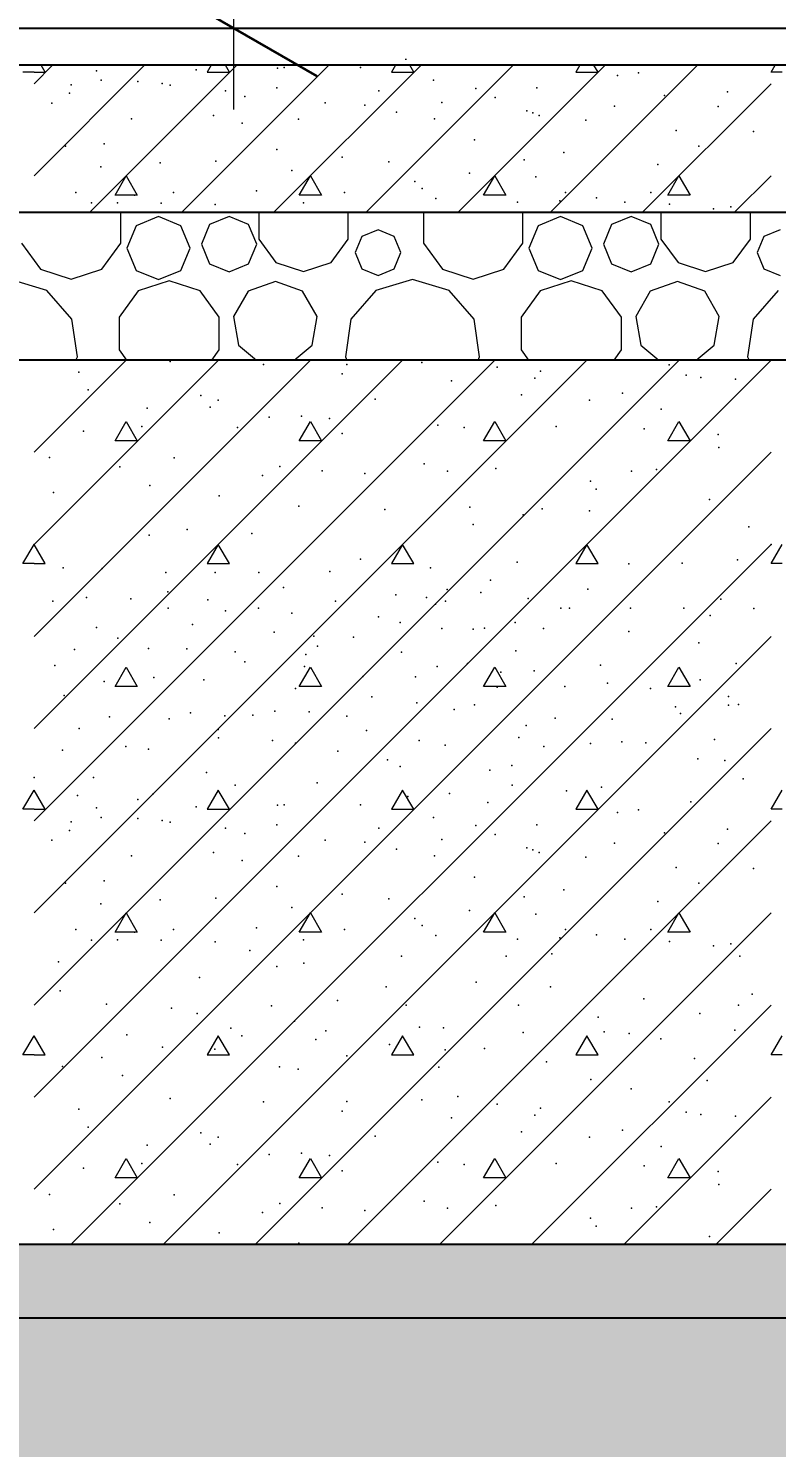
# Model space of a CAD drawing. Header units: millimetres. Extents: x 18162 to 7085488, y 72188 to 247925.
# Drawn here: x 4261495 to 4262510, y 98527 to 100453 of the extents above; entities that cross this region are included whole.
import ezdxf

# ---------------------------------------------------------------- set-up
doc = ezdxf.new("R2010")
doc.units = ezdxf.units.MM
doc.header["$MEASUREMENT"] = 0
doc.layers.add('Drawing & Figure', color=7, linetype='Continuous')
doc.layers.add('Structural - Bearing', color=7, linetype='Continuous')
doc.styles.add('GENERATED_STYLE_3', font='', dxfattribs={"width": 0.8})
doc.styles.get('GENERATED_STYLE_3').set_extended_font_data('ISOCPEUR MON')
doc.dimstyles.new('GENERATED_STYLE__12', dxfattribs={"dimtxt": 330.000007, "dimasz": 171, "dimexe": 0.18, "dimexo": 150, "dimgap": 0, "dimtad": 1, "dimdec": 0, "dimzin": 0, "dimdsep": 46, "dimtxsty": 'GENERATED_STYLE_3', "dimblk": 'ARROWHEAD_2', "dimblk1": 'ARROWHEAD_2', "dimblk2": 'ARROWHEAD_2', "dimcen": 0.09, "dimclrd": 13, "dimclre": 13, "dimclrt": 13, "dimadec": 0, "dimazin": 0, "dimtfac": 1, "dimtdec": 4, "dimtmove": 0, "dimatfit": 3, "dimfxl": 1, "dimtolj": 1, "dimtzin": 0, "dimarcsym": 0})
doc.dimstyles.new('GENERATED_STYLE__13', dxfattribs={"dimtxt": 330.000007, "dimasz": 171, "dimexe": 0.18, "dimexo": 0.0625, "dimgap": 0, "dimtad": 1, "dimdec": 0, "dimzin": 0, "dimdsep": 46, "dimtxsty": 'GENERATED_STYLE_3', "dimblk": 'ARROWHEAD_2', "dimblk1": 'ARROWHEAD_2', "dimblk2": 'ARROWHEAD_2', "dimcen": 0.09, "dimse1": 1, "dimse2": 1, "dimclrd": 13, "dimclre": 13, "dimclrt": 13, "dimadec": 0, "dimazin": 0, "dimtfac": 1, "dimtdec": 4, "dimtmove": 0, "dimatfit": 3, "dimfxl": 1, "dimtolj": 1, "dimtzin": 0, "dimarcsym": 0})

# ---------------------------------------------------------------- blocks, each defined once
blk = doc.blocks.new('*X1456', base_point=(4294986.6, 104752.7))
at = {"layer": 'Structural - Bearing', "color": 7, "linetype": 'Continuous', "lineweight": 9}
for p, q in [((4261502.5, 99877.6), (4261627.6, 100002.7)), ((4261502.5, 100002.6), (4261502.6, 100002.7)), ((4261502.5, 99752.6), (4261752.6, 100002.7)), ((4261627.5, 99752.6), (4261877.6, 100002.7)), ((4261752.5, 99752.6), (4262002.6, 100002.7)), ((4261877.5, 99752.6), (4262127.6, 100002.7)), ((4262002.5, 99752.6), (4262252.6, 100002.7)), ((4262127.5, 99752.6), (4262377.6, 100002.7)), ((4262252.5, 99752.6), (4262502.5, 100002.6)), ((4261612.4, 99893.3), (4261627.5, 99919.3)), ((4261627.5, 99919.3), (4261642.5, 99893.3)), ((4261862.4, 99893.3), (4261877.5, 99919.3)), ((4261877.5, 99919.3), (4261892.5, 99893.3)), ((4262112.4, 99893.3), (4262127.5, 99919.3)), ((4262127.5, 99919.3), (4262142.5, 99893.3)), ((4262362.4, 99893.3), (4262377.5, 99919.3)), ((4262377.5, 99919.3), (4262392.5, 99893.3)), ((4261642.5, 99893.3), (4261612.4, 99893.3)), ((4261892.5, 99893.3), (4261862.4, 99893.3)), ((4262142.5, 99893.3), (4262112.4, 99893.3)), ((4262392.5, 99893.3), (4262362.4, 99893.3)), ((4262377.5, 99752.6), (4262502.5, 99877.6)), ((4261487.4, 99726.6), (4261502.5, 99752.6)), ((4261502.5, 98877.6), (4262377.5, 99752.6)), ((4261502.5, 99002.6), (4262252.5, 99752.6)), ((4261502.5, 99627.6), (4261627.5, 99752.6)), ((4261502.5, 99127.6), (4262127.5, 99752.6)), ((4261502.5, 99252.6), (4262002.5, 99752.6)), ((4261502.5, 99377.6), (4261877.5, 99752.6)), ((4261502.5, 99502.6), (4261752.5, 99752.6)), ((4261517.7, 99726.6), (4261502.5, 99752.6)), ((4261552.6, 98802.7), (4262502.5, 99752.6)), ((4261752.5, 99752.6), (4261737.6, 99726.6)), ((4261767.7, 99726.6), (4261752.5, 99752.6)), ((4262002.5, 99752.6), (4261987.6, 99726.6)), ((4262017.7, 99726.6), (4262002.5, 99752.6)), ((4262252.5, 99752.6), (4262237.6, 99726.6)), ((4262267.7, 99726.6), (4262252.5, 99752.6)), ((4262502.5, 99726.6), (4262517.7, 99752.6)), ((4261502.5, 99726.6), (4261487.4, 99726.6)), ((4261502.5, 99726.6), (4261517.7, 99726.6)), ((4261737.6, 99726.6), (4261767.7, 99726.6)), ((4261987.6, 99726.6), (4262017.7, 99726.6)), ((4262237.6, 99726.6), (4262267.7, 99726.6)), ((4262517.7, 99726.6), (4262502.5, 99726.6)), ((4261677.6, 98802.7), (4262502.5, 99627.6)), ((4261612.4, 99560), (4261627.5, 99586)), ((4261627.5, 99586), (4261642.5, 99559.9)), ((4261862.4, 99560), (4261877.5, 99586)), ((4261877.5, 99586), (4261892.5, 99559.9)), ((4262112.4, 99560), (4262127.5, 99586)), ((4262127.5, 99586), (4262142.5, 99559.9)), ((4262362.4, 99560), (4262377.5, 99586)), ((4262377.5, 99586), (4262392.5, 99559.9)), ((4261642.5, 99559.9), (4261612.4, 99560)), ((4261892.5, 99559.9), (4261862.4, 99560)), ((4262142.5, 99559.9), (4262112.4, 99560)), ((4262392.5, 99559.9), (4262362.4, 99560)), ((4261802.6, 98802.7), (4262502.5, 99502.6)), ((4261487.4, 99393.3), (4261502.5, 99419.3)), ((4261517.7, 99393.3), (4261502.5, 99419.3)), ((4261752.5, 99419.3), (4261737.6, 99393.3)), ((4261767.7, 99393.3), (4261752.5, 99419.3)), ((4262002.5, 99419.3), (4261987.6, 99393.3)), ((4262017.7, 99393.3), (4262002.5, 99419.3)), ((4262252.5, 99419.3), (4262237.6, 99393.3)), ((4262267.7, 99393.3), (4262252.5, 99419.3)), ((4262502.5, 99393.3), (4262517.7, 99419.3)), ((4261502.5, 99393.3), (4261487.4, 99393.3)), ((4261502.5, 99393.3), (4261517.7, 99393.3)), ((4261737.6, 99393.3), (4261767.7, 99393.3)), ((4261987.6, 99393.3), (4262017.7, 99393.3)), ((4262237.6, 99393.3), (4262267.7, 99393.3)), ((4262517.7, 99393.3), (4262502.5, 99393.3)), ((4261927.6, 98802.7), (4262502.5, 99377.6)), ((4261612.4, 99226.6), (4261627.5, 99252.6)), ((4261627.5, 99252.6), (4261642.5, 99226.6)), ((4261862.4, 99226.6), (4261877.5, 99252.6)), ((4261877.5, 99252.6), (4261892.5, 99226.6)), ((4262052.6, 98802.7), (4262502.5, 99252.6)), ((4262112.4, 99226.6), (4262127.5, 99252.6)), ((4262127.5, 99252.6), (4262142.5, 99226.6)), ((4262362.4, 99226.6), (4262377.5, 99252.6)), ((4262377.5, 99252.6), (4262392.5, 99226.6)), ((4261642.5, 99226.6), (4261612.4, 99226.6)), ((4261892.5, 99226.6), (4261862.4, 99226.6)), ((4262142.5, 99226.6), (4262112.4, 99226.6)), ((4262392.5, 99226.6), (4262362.4, 99226.6)), ((4262177.6, 98802.7), (4262502.5, 99127.6)), ((4261487.4, 99060), (4261502.5, 99086)), ((4261517.7, 99060), (4261502.5, 99086)), ((4261752.5, 99086), (4261737.6, 99059.9)), ((4261767.7, 99060), (4261752.5, 99086)), ((4262002.5, 99086), (4261987.6, 99059.9)), ((4262017.7, 99060), (4262002.5, 99086)), ((4262252.5, 99086), (4262237.6, 99059.9)), ((4262267.7, 99060), (4262252.5, 99086)), ((4262502.5, 99060), (4262517.7, 99086)), ((4261502.5, 99059.9), (4261487.4, 99060)), ((4261502.5, 99059.9), (4261517.7, 99060)), ((4261737.6, 99059.9), (4261767.7, 99060)), ((4261987.6, 99059.9), (4262017.7, 99060)), ((4262237.6, 99059.9), (4262267.7, 99060)), ((4262517.7, 99059.9), (4262502.5, 99060)), ((4262302.6, 98802.7), (4262502.5, 99002.6)), ((4261612.4, 98893.3), (4261627.5, 98919.3)), ((4261627.5, 98919.3), (4261642.5, 98893.3)), ((4261862.4, 98893.3), (4261877.5, 98919.3)), ((4261877.5, 98919.3), (4261892.5, 98893.3)), ((4262112.4, 98893.3), (4262127.5, 98919.3)), ((4262127.5, 98919.3), (4262142.5, 98893.3)), ((4262362.4, 98893.3), (4262377.5, 98919.3)), ((4262377.5, 98919.3), (4262392.5, 98893.3)), ((4261642.5, 98893.3), (4261612.4, 98893.3)), ((4261892.5, 98893.3), (4261862.4, 98893.3)), ((4262142.5, 98893.3), (4262112.4, 98893.3)), ((4262392.5, 98893.3), (4262362.4, 98893.3)), ((4262427.6, 98802.7), (4262502.5, 98877.6))]:
    blk.add_line(p, q, dxfattribs=at)
for p in [(4261687.1, 100000.9), (4261813.7, 99996.6), (4261926.8, 99996.9), (4262028.8, 99999.2), (4262364.1, 99996.1), (4261563.4, 99986.2), (4261920.6, 99983.8), (4262130.8, 99993), (4262181.9, 99978.1), (4262189.6, 99987.8), (4262387.3, 99982.2), (4262407.4, 99979.1), (4262454.2, 99976.9), (4261576, 99962.1), (4262069, 99974.5), (4262300.9, 99957.9), (4261656, 99937.5), (4261729, 99954.4), (4261741.4, 99939), (4261752.2, 99948.2), (4261965.4, 99949.8), (4262163.9, 99955.4), (4262256.2, 99948.3), (4261821.7, 99925), (4261865.3, 99926.8), (4261903.6, 99923.5), (4262353.3, 99935.9), (4261569.8, 99906.4), (4261648.7, 99912.7), (4261778.5, 99911.1), (4261920.4, 99902.9), (4262050.4, 99914.2), (4262086, 99911.1), (4262211.1, 99912.7), (4262330.1, 99909.6), (4262430.6, 99901.9), (4262431.8, 99884), (4261523.7, 99870.7), (4261692.5, 99869.9), (4262031.9, 99861.7), (4261619, 99857.8), (4261812.5, 99846.2), (4261835.8, 99858.4), (4261893.3, 99852.6), (4261951.2, 99848.8), (4262063.3, 99852), (4262063.3, 99852), (4262129.2, 99855.5), (4262313.3, 99852), (4262347.1, 99854), (4261528.9, 99823), (4261659.6, 99832.7), (4262257.5, 99838.5), (4262265.2, 99827.7), (4261753.6, 99818.4), (4261861.9, 99804.5), (4262093.7, 99803), (4262419, 99813.5), (4261978.5, 99799.9), (4262166.2, 99792.7), (4262191.7, 99800.7), (4262256, 99798.3), (4261658.9, 99765.1), (4261710.4, 99772.8), (4261798, 99767.6), (4262098.3, 99779.8), (4262472.4, 99776.2), (4261502.5, 99752.6), (4261502.5, 99752.6), (4261502.5, 99752.6), (4262502.5, 99752.6), (4262502.5, 99752.6), (4262502.5, 99752.6), (4261945.3, 99732.5), (4262157.8, 99728.6), (4262309.7, 99726), (4262381.9, 99727.2), (4262456.9, 99731.7), (4261542.2, 99720.9), (4261594.8, 99719.8), (4261681.3, 99714.5), (4261748.2, 99714.5), (4261807.5, 99714.5), (4261904, 99715.8), (4262040.6, 99720.9), (4261684.2, 99688.4), (4261840.9, 99693.9), (4262062.8, 99691.5), (4262108.8, 99687.4), (4262121.7, 99704.2), (4262253.8, 99692), (4261528.2, 99675.5), (4261573.9, 99680.7), (4261633.9, 99678.7), (4261738.3, 99677.6), (4261911.3, 99675.5), (4261993.6, 99684.1), (4262035, 99680.7), (4262047.3, 99671.4), (4262060.7, 99675.5), (4262172.8, 99679.4), (4262434.2, 99678.1), (4261684.7, 99665.9), (4261762.1, 99662.6), (4261807, 99665.9), (4261852.5, 99659.1), (4261969.9, 99654.3), (4262217.1, 99665.9), (4262229.1, 99666), (4262311.8, 99665.9), (4262383.9, 99665.9), (4262419.8, 99656), (4262479, 99665.8), (4261587.3, 99639.8), (4261717.3, 99643.7), (4261828.1, 99633.4), (4261999.2, 99646.6), (4262056, 99638.5), (4262098.3, 99637.4), (4262113.8, 99639), (4262155.5, 99646.7), (4262193.8, 99638.5), (4262309.3, 99634.3), (4261616.4, 99625.3), (4261657.9, 99611.2), (4261709.7, 99610.8), (4261882, 99628.2), (4261887.1, 99614.6), (4261936.1, 99626.6), (4262404.3, 99618.9), (4261557.6, 99609.8), (4261775.3, 99606.9), (4261788.3, 99593.4), (4261871.2, 99603.4), (4262001, 99606.5), (4262090.8, 99590.8), (4262156.2, 99608.2), (4262455.2, 99590.9), (4261530.6, 99588.3), (4261665.2, 99572.2), (4261869.3, 99587), (4261948.4, 99573.5), (4262019.9, 99572.8), (4262049.6, 99587), (4262135.8, 99579.3), (4262181, 99581.2), (4262270.9, 99588.9), (4261597.6, 99566.4), (4261732.8, 99569), (4261857.3, 99557.1), (4262130.7, 99558.7), (4262222.6, 99559.9), (4262280.6, 99564.2), (4262338.9, 99556.9), (4262406.3, 99569), (4261543.6, 99547.8), (4261960.7, 99545.8), (4262021.7, 99537.7), (4262100, 99534.9), (4262444.5, 99546.2), (4262444.6, 99534.5), (4262458.4, 99535.4), (4261605.1, 99518.5), (4261686, 99515.8), (4261714.7, 99523.9), (4261761.5, 99520), (4261799.3, 99521), (4261829.4, 99526.5), (4261875.7, 99525.2), (4261926.8, 99519.7), (4262072.4, 99528.8), (4262209.6, 99516.9), (4262286.9, 99515.3), (4262372.8, 99532.3), (4262379.6, 99523.1), (4261563.7, 99503), (4261752.2, 99501.4), (4261953.4, 99500.2), (4262170.2, 99506.8), (4261627, 99478.3), (4261752.9, 99490.1), (4261826.2, 99486.4), (4261857.3, 99482.9), (4262025.1, 99486.5), (4262060.1, 99480), (4262160.2, 99490.6), (4262194.2, 99478.3), (4262257.7, 99482.3), (4262299.9, 99484.8), (4262332.5, 99483.2), (4262332.5, 99483.2), (4262425.6, 99487.8), (4261541, 99473.6), (4261657.7, 99474.6), (4261914.6, 99471.9), (4261982.2, 99460.1), (4262403.3, 99461.7), (4262439.7, 99459.3), (4261736.5, 99443), (4261999.4, 99451.1), (4262120.7, 99446.2), (4262150.7, 99452.6), (4261502.5, 99436.3), (4261583.4, 99436.3), (4261775.3, 99426), (4261886.7, 99429.1), (4262151.3, 99426), (4262224.7, 99418.3), (4262272.3, 99423.4), (4262464.7, 99434.4), (4261561.5, 99411.9), (4261643.5, 99406.3), (4261663.8, 99413.9), (4261832.8, 99398.6), (4261841.8, 99399.4), (4261945.4, 99399.4), (4262009.6, 99410.6), (4262066.3, 99414.4), (4262118.4, 99402.5), (4262393.4, 99403.1), (4261587.3, 99395.1), (4261593.7, 99382.2), (4261643.5, 99380.7), (4261722.5, 99396.4), (4262044.4, 99382.2), (4262294.2, 99388.7), (4262322.6, 99392.5), (4261550.6, 99364.6), (4261552.8, 99376.3), (4261676.5, 99377.8), (4261687.3, 99375.5), (4261762.1, 99367.8), (4261788.3, 99360.3), (4261831.9, 99371.9), (4261970.4, 99367.8), (4262101.8, 99371), (4262184.8, 99371.9), (4262358.1, 99361.4), (4262443.2, 99366.4), (4261526.7, 99351.3), (4261897.5, 99351.5), (4261951.5, 99348.4), (4262055.6, 99352.3), (4262128.1, 99359.1), (4262171, 99340.7), (4262289.9, 99347.1), (4262430.6, 99346.9), (4261634.7, 99329.9), (4261746, 99334.5), (4261784.8, 99323.9), (4261861.4, 99329.4), (4261994.3, 99339.1), (4262045.8, 99329.9), (4262179.2, 99338.1), (4262188, 99334.5), (4262251.3, 99328.4), (4262373.9, 99314.2), (4262478.5, 99312.9), (4261545.1, 99292.8), (4261597.6, 99296), (4261832, 99288.4), (4262100.3, 99301.3), (4262221.5, 99284.1), (4262404.3, 99292.8), (4261593, 99265), (4261673.5, 99270.2), (4261749.1, 99272.7), (4261920.5, 99278), (4261983.9, 99271.5), (4262167.7, 99274.5), (4262348.7, 99268.1), (4261852.5, 99259.9), (4262019.2, 99244.9), (4262093.3, 99256), (4262183.3, 99251.1), (4261559, 99230.1), (4261638.8, 99226.4), (4261691.9, 99230.1), (4261804.5, 99232.5), (4261923.7, 99230.1), (4262029, 99235.4), (4262223.5, 99230.1), (4262339.4, 99230.1), (4261580.4, 99215.8), (4261615.6, 99216.1), (4261674.9, 99215.6), (4261748.2, 99213.5), (4261868, 99216.1), (4262047.7, 99221.9), (4262158.6, 99217.1), (4262215.8, 99218.6), (4262265.6, 99222.8), (4262303.9, 99217.1), (4262364.5, 99214), (4262424.4, 99207.8), (4262447.8, 99210.8), (4261535.8, 99186.2), (4261795.5, 99201.6), (4262001, 99193.9), (4262143.2, 99194), (4262205, 99197), (4262459.9, 99193.9), (4261832, 99180.1), (4261868.5, 99184.3), (4261726.8, 99165), (4261980.1, 99152.2), (4262102.4, 99158.6), (4262203.3, 99152.2), (4261537.8, 99146.7), (4261600.8, 99129), (4261914.3, 99133.7), (4262329.9, 99136.1), (4262477, 99142.4), (4261689, 99123.4), (4261723.9, 99116.2), (4261824.5, 99126.4), (4262007.2, 99127.5), (4262159.8, 99127.4), (4262267.9, 99111), (4262405.7, 99116.2), (4262458.4, 99127.5), (4261769.7, 99096.3), (4261855.7, 99105.8), (4261898.2, 99092.4), (4262025.7, 99097.6), (4262058.2, 99096.6), (4262166.3, 99090.4), (4262276.2, 99091.2), (4262453.5, 99093.4), (4261628.6, 99087.3), (4261784.5, 99085.9), (4261884.7, 99080.9), (4261984.7, 99074.1), (4262310, 99088.8), (4262353, 99081.8), (4261594.6, 99056.4), (4261677, 99070.3), (4261747.7, 99067.8), (4261926.8, 99058.7), (4262060.2, 99066.7), (4262113.8, 99068.7), (4262398.4, 99055.1), (4262398.4, 99055.1), (4261541, 99044.2), (4261835.6, 99043.9), (4261861, 99040.5), (4262051.7, 99043.2), (4262197.9, 99050.6), (4261622.7, 99032), (4262258, 99026.6), (4262312.8, 99013.7), (4262415.8, 99025), (4261687.1, 99000.8), (4261813.7, 98996.5), (4261926.8, 98996.8), (4262028.8, 98999.2), (4262077.3, 99003.7), (4262364.1, 98996.1), (4261563.4, 98986.2), (4261920.6, 98983.8), (4262069, 98974.5), (4262130.8, 98993), (4262181.9, 98978.1), (4262189.6, 98987.7), (4262387.3, 98982.2), (4262407.4, 98979.1), (4262454.2, 98976.9), (4261576, 98962.1), (4262163.9, 98955.4), (4262300.9, 98957.9), (4261656, 98937.5), (4261729, 98954.4), (4261741.4, 98938.9), (4261752.2, 98948.2), (4261965.4, 98949.8), (4262256.2, 98948.3), (4262353.3, 98935.9), (4261821.7, 98925), (4261865.3, 98926.8), (4261903.6, 98923.5), (4261569.8, 98906.4), (4261648.7, 98912.7), (4261778.5, 98911.1), (4261920.4, 98902.8), (4262050.4, 98914.2), (4262086, 98911.1), (4262211.1, 98912.7), (4262330.1, 98909.6), (4262430.6, 98901.9), (4262431.8, 98884), (4261523.7, 98870.6), (4261692.5, 98869.9), (4262031.9, 98861.7), (4261619, 98857.8), (4261812.5, 98846.2), (4261835.8, 98858.4), (4261893.3, 98852.6), (4261951.2, 98848.7), (4262063.3, 98851.9), (4262063.3, 98851.9), (4262129.2, 98855.5), (4262313.3, 98851.9), (4262347.1, 98853.9), (4261528.9, 98823), (4261659.6, 98832.7), (4262257.5, 98838.5), (4262265.2, 98827.7), (4261753.6, 98818.4), (4261861.9, 98804.5), (4262093.7, 98803), (4262419, 98813.5)]:
    blk.add_point(p, dxfattribs=at)
blk = doc.blocks.new('*X1489', base_point=(4294986.6, 104752.7))
at = {"layer": 'Structural - Bearing', "color": 7, "linetype": 'Continuous', "lineweight": 9}
for p, q in [((4261620.3, 100161.4), (4261620.3, 100202.7)), ((4261671.3, 100197.6), (4261641, 100185)), ((4261701.7, 100185), (4261671.3, 100197.6)), ((4261767.1, 100197.6), (4261740.5, 100186.6)), ((4261793.7, 100186.6), (4261767.1, 100197.6)), ((4261807.4, 100202.7), (4261807.4, 100166.9)), ((4261928.8, 100166.9), (4261928.8, 100202.7)), ((4262030.9, 100202.7), (4262030.9, 100161.4)), ((4262165.8, 100161.4), (4262165.8, 100202.7)), ((4262216.9, 100197.6), (4262186.6, 100185)), ((4262247.2, 100185), (4262216.9, 100197.6)), ((4262312.6, 100197.6), (4262286, 100186.6)), ((4262339.2, 100186.6), (4262312.6, 100197.6)), ((4262353, 100202.7), (4262353, 100166.9)), ((4262474.4, 100166.9), (4262474.4, 100202.7)), ((4261641, 100185), (4261628.4, 100154.7)), ((4261714.2, 100154.7), (4261701.7, 100185)), ((4261740.5, 100186.6), (4261729.5, 100160)), ((4261804.7, 100160), (4261793.7, 100186.6)), ((4261947.3, 100170.4), (4261938.2, 100148.5)), ((4261969.2, 100179.5), (4261947.3, 100170.4)), ((4261991.1, 100170.4), (4261969.2, 100179.5)), ((4262000.2, 100148.5), (4261991.1, 100170.4)), ((4262186.6, 100185), (4262174, 100154.7)), ((4262259.8, 100154.7), (4262247.2, 100185)), ((4262286, 100186.6), (4262275, 100160)), ((4262350.2, 100160), (4262339.2, 100186.6)), ((4262492.8, 100170.4), (4262483.7, 100148.5)), ((4262514.8, 100179.5), (4262492.8, 100170.4)), ((4261485.3, 100161.4), (4261511.1, 100125.9)), ((4261594.5, 100125.9), (4261620.3, 100161.4)), ((4261628.4, 100154.7), (4261641, 100124.4)), ((4261701.7, 100124.4), (4261714.2, 100154.7)), ((4261729.5, 100160), (4261740.5, 100133.4)), ((4261793.7, 100133.4), (4261804.7, 100160)), ((4261807.4, 100166.9), (4261830.6, 100135)), ((4261905.6, 100135), (4261928.8, 100166.9)), ((4262030.9, 100161.4), (4262056.6, 100125.9)), ((4262140.1, 100125.9), (4262165.8, 100161.4)), ((4262174, 100154.7), (4262186.6, 100124.4)), ((4262247.2, 100124.4), (4262259.8, 100154.7)), ((4262275, 100160), (4262286, 100133.4)), ((4262339.2, 100133.4), (4262350.2, 100160)), ((4262353, 100166.9), (4262376.2, 100135)), ((4262451.2, 100135), (4262474.4, 100166.9)), ((4261740.5, 100133.4), (4261767.1, 100122.4)), ((4261767.1, 100122.4), (4261793.7, 100133.4)), ((4261830.6, 100135), (4261868.1, 100122.8)), ((4261868.1, 100122.8), (4261905.6, 100135)), ((4261938.2, 100148.5), (4261947.3, 100126.5)), ((4261991.1, 100126.5), (4262000.2, 100148.5)), ((4262286, 100133.4), (4262312.6, 100122.4)), ((4262312.6, 100122.4), (4262339.2, 100133.4)), ((4262376.2, 100135), (4262413.7, 100122.8)), ((4262413.7, 100122.8), (4262451.2, 100135)), ((4262483.7, 100148.5), (4262492.8, 100126.5)), ((4261520.1, 100097.2), (4261470.5, 100111.8)), ((4261511.1, 100125.9), (4261552.8, 100112.4)), ((4261552.8, 100112.4), (4261594.5, 100125.9)), ((4261641, 100124.4), (4261671.3, 100111.8)), ((4261671.3, 100111.8), (4261701.7, 100124.4)), ((4261947.3, 100126.5), (4261969.2, 100117.5)), ((4262016, 100111.8), (4261966.4, 100097.2)), ((4261969.2, 100117.5), (4261991.1, 100126.5)), ((4262065.7, 100097.2), (4262016, 100111.8)), ((4262056.6, 100125.9), (4262098.3, 100112.4)), ((4262098.3, 100112.4), (4262140.1, 100125.9)), ((4262186.6, 100124.4), (4262216.9, 100111.8)), ((4262216.9, 100111.8), (4262247.2, 100124.4)), ((4262492.8, 100126.5), (4262514.8, 100117.5)), ((4261554, 100058.1), (4261520.1, 100097.2)), ((4261643.8, 100096.6), (4261617.8, 100060.8)), ((4261685.8, 100110.2), (4261643.8, 100096.6)), ((4261727.9, 100096.6), (4261685.8, 100110.2)), ((4261753.9, 100060.8), (4261727.9, 100096.6)), ((4261792.9, 100096), (4261773.2, 100061.9)), ((4261829.9, 100109.4), (4261792.9, 100096)), ((4261866.9, 100096), (4261829.9, 100109.4)), ((4261886.5, 100061.9), (4261866.9, 100096)), ((4261966.4, 100097.2), (4261932.5, 100058.1)), ((4262099.6, 100058.1), (4262065.7, 100097.2)), ((4262189.3, 100096.6), (4262163.3, 100060.8)), ((4262231.4, 100110.2), (4262189.3, 100096.6)), ((4262273.4, 100096.6), (4262231.4, 100110.2)), ((4262299.4, 100060.8), (4262273.4, 100096.6)), ((4262338.5, 100096), (4262318.8, 100061.9)), ((4262375.4, 100109.4), (4262338.5, 100096)), ((4262412.4, 100096), (4262375.4, 100109.4)), ((4262432.1, 100061.9), (4262412.4, 100096)), ((4262512, 100097.2), (4262478.1, 100058.1)), ((4261561.4, 100006.9), (4261554, 100058.1)), ((4261617.8, 100060.8), (4261617.8, 100016.6)), ((4261753.9, 100016.6), (4261753.9, 100060.8)), ((4261773.2, 100061.9), (4261780.1, 100023.1)), ((4261879.7, 100023.1), (4261886.5, 100061.9)), ((4261932.5, 100058.1), (4261925.2, 100006.9)), ((4262106.9, 100006.9), (4262099.6, 100058.1)), ((4262163.3, 100060.8), (4262163.3, 100016.6)), ((4262299.4, 100016.6), (4262299.4, 100060.8)), ((4262318.8, 100061.9), (4262325.6, 100023.1)), ((4262425.3, 100023.1), (4262432.1, 100061.9)), ((4262478.1, 100058.1), (4262470.7, 100006.9)), ((4261617.8, 100016.6), (4261627.8, 100002.7)), ((4261743.8, 100002.7), (4261753.9, 100016.6)), ((4261780.1, 100023.1), (4261804.4, 100002.7)), ((4261855.4, 100002.7), (4261879.7, 100023.1)), ((4262163.3, 100016.6), (4262173.4, 100002.7)), ((4262289.4, 100002.7), (4262299.4, 100016.6)), ((4262325.6, 100023.1), (4262350, 100002.7)), ((4262400.9, 100002.7), (4262425.3, 100023.1)), ((4261559.4, 100002.7), (4261561.4, 100006.9)), ((4261925.2, 100006.9), (4261927.1, 100002.7)), ((4262105, 100002.7), (4262106.9, 100006.9)), ((4262470.7, 100006.9), (4262472.6, 100002.7))]:
    blk.add_line(p, q, dxfattribs=at)
blk = doc.blocks.new('*X1496', base_point=(4294986.6, 104752.7))
at = {"layer": 'Structural - Bearing', "color": 7, "linetype": 'Continuous', "lineweight": 9}
for p, q in [((4261502.5, 100252.6), (4261652.6, 100402.7)), ((4261502.5, 100377.6), (4261527.6, 100402.7)), ((4261517.7, 100393.3), (4261512.2, 100402.7)), ((4261577.6, 100202.7), (4261777.6, 100402.7)), ((4261702.6, 100202.7), (4261902.6, 100402.7)), ((4261743, 100402.7), (4261737.6, 100393.3)), ((4261767.7, 100393.3), (4261762.2, 100402.7)), ((4261827.6, 100202.7), (4262027.6, 100402.7)), ((4261952.6, 100202.7), (4262152.6, 100402.7)), ((4261993, 100402.7), (4261987.6, 100393.3)), ((4262017.7, 100393.3), (4262012.2, 100402.7)), ((4262077.6, 100202.7), (4262277.6, 100402.7)), ((4262202.6, 100202.7), (4262402.6, 100402.7)), ((4262243, 100402.7), (4262237.6, 100393.3)), ((4262267.7, 100393.3), (4262262.2, 100402.7)), ((4262502.5, 100393.3), (4262508, 100402.7)), ((4261502.5, 100393.3), (4261487.4, 100393.3)), ((4261502.5, 100393.3), (4261517.7, 100393.3)), ((4261737.6, 100393.3), (4261767.7, 100393.3)), ((4261987.6, 100393.3), (4262017.7, 100393.3)), ((4262237.6, 100393.3), (4262267.7, 100393.3)), ((4262517.7, 100393.3), (4262502.5, 100393.3)), ((4262327.6, 100202.7), (4262502.5, 100377.6)), ((4261612.4, 100226.6), (4261627.5, 100252.6)), ((4261627.5, 100252.6), (4261642.5, 100226.6)), ((4261862.4, 100226.6), (4261877.5, 100252.6)), ((4261877.5, 100252.6), (4261892.5, 100226.6)), ((4262112.4, 100226.6), (4262127.5, 100252.6)), ((4262127.5, 100252.6), (4262142.5, 100226.6)), ((4262362.4, 100226.6), (4262377.5, 100252.6)), ((4262377.5, 100252.6), (4262392.5, 100226.6)), ((4262452.6, 100202.7), (4262502.5, 100252.6)), ((4261642.5, 100226.6), (4261612.4, 100226.6)), ((4261892.5, 100226.6), (4261862.4, 100226.6)), ((4262142.5, 100226.6), (4262112.4, 100226.6)), ((4262392.5, 100226.6), (4262362.4, 100226.6))]:
    blk.add_line(p, q, dxfattribs=at)
for p in [(4261841.8, 100399.5), (4261945.4, 100399.5), (4262118.4, 100402.6), (4261587.3, 100395.1), (4261593.7, 100382.3), (4261643.5, 100380.7), (4261722.5, 100396.4), (4261832.8, 100398.6), (4262044.4, 100382.3), (4262294.2, 100388.7), (4262322.6, 100392.6), (4261550.6, 100364.7), (4261552.8, 100376.3), (4261676.5, 100377.8), (4261687.3, 100375.5), (4261762.1, 100367.9), (4261831.9, 100372), (4261970.4, 100367.9), (4262101.8, 100371.1), (4262184.8, 100372), (4262358.1, 100361.5), (4262443.2, 100366.5), (4261526.7, 100351.3), (4261788.3, 100360.4), (4261897.5, 100351.6), (4261951.5, 100348.5), (4262055.6, 100352.3), (4262128.1, 100359.1), (4262289.9, 100347.1), (4262430.6, 100346.9), (4261634.7, 100329.9), (4261746, 100334.6), (4261784.8, 100323.9), (4261861.4, 100329.4), (4261994.3, 100339.1), (4262045.8, 100329.9), (4262171, 100340.7), (4262179.2, 100338.1), (4262188, 100334.6), (4262251.3, 100328.4), (4262373.9, 100314.2), (4262478.5, 100312.9), (4261545.1, 100292.8), (4261597.6, 100296), (4261832, 100288.5), (4262100.3, 100301.3), (4262221.5, 100284.2), (4262404.3, 100292.8), (4261593, 100265), (4261673.5, 100270.2), (4261749.1, 100272.7), (4261920.5, 100278.1), (4261983.9, 100271.5), (4262167.7, 100274.5), (4262348.7, 100268.1), (4261852.5, 100259.9), (4262093.3, 100256.1), (4262183.3, 100251.1), (4261559, 100230.1), (4261638.8, 100226.4), (4261691.9, 100230.1), (4261804.5, 100232.5), (4261923.7, 100230.1), (4262019.2, 100244.9), (4262029, 100235.4), (4262223.5, 100230.1), (4262339.4, 100230.1), (4261580.4, 100215.8), (4261615.6, 100216.1), (4261674.9, 100215.6), (4261748.2, 100213.6), (4261868, 100216.1), (4262047.7, 100221.9), (4262158.6, 100217.1), (4262215.8, 100218.7), (4262265.6, 100222.8), (4262303.9, 100217.1), (4262364.5, 100214.1), (4262424.4, 100207.8), (4262447.8, 100210.8)]:
    blk.add_point(p, dxfattribs=at)
blk = doc.blocks.new('*D1647', base_point=(4294986.6, 104752.7))
at = {"color": 12, "linetype": 'Continuous', "lineweight": 35}
for p, q in [((4268368, 104557.7), (4268593, 104427.8)), ((4268368, 100517.7), (4268593, 100387.8))]:
    blk.add_line(p, q, dxfattribs=at)
at = {"color": 13, "linetype": 'Continuous', "lineweight": 13}
for p, q in [((4268480.5, 100452.7), (4268480.5, 104492.7)), ((4268649.2, 100452.7), (4268311.7, 100452.7)), ((4268480.5, 100342.7), (4268480.5, 100452.7))]:
    blk.add_line(p, q, dxfattribs=at)
at = {"color": 13, "lineweight": 13, "char_height": 330, "attachment_point": 7, "rotation": 90, "style": 'GENERATED_STYLE_3'}
for s, insert in [('\\A1;{\\pql;\\fISOCPEUR MON|b0|i0|c0|p0;\\W0.800000;260}', (4268510.3, 103874.4)), ('\\A1;{\\pql;\\fISOCPEUR MON|b0|i0|c0|p0;\\W0.800000;4,040}', (4268576.1, 101754.8))]:
    blk.add_mtext(s, dxfattribs=dict(at, insert=insert))
blk = doc.blocks.new('ARROWHEAD_2')
at = {"color": 0, "linetype": 'Continuous', "lineweight": 0}
for p, q in [((-0.378, -0.655), (0.378, 0.655)), ((0, 0), (-1, 0))]:
    blk.add_line(p, q, dxfattribs=at)
blk = doc.blocks.new('*D1684', base_point=(4294986.6, 104752.7))
at = {"color": 12, "linetype": 'Continuous', "lineweight": 35}
for p, q in [((4271333.2, 100517.7), (4271558.2, 100387.8)), ((4271333.2, 100067.7), (4271558.2, 99937.8))]:
    blk.add_line(p, q, dxfattribs=at)
at = {"color": 13, "linetype": 'Continuous', "lineweight": 13}
for p, q in [((4271614.4, 100452.7), (4271276.9, 100452.7)), ((4271445.7, 100002.7), (4271445.7, 100452.7)), ((4271614.4, 100002.7), (4271276.9, 100002.7)), ((4271445.7, 99892.7), (4271445.7, 100002.7))]:
    blk.add_line(p, q, dxfattribs=at)
at = {"color": 13, "lineweight": 13, "insert": (4271475.5, 99358.1), "char_height": 330, "attachment_point": 7, "rotation": 90, "style": 'GENERATED_STYLE_3'}
blk.add_mtext('\\A1;{\\pql;\\fISOCPEUR MON|b0|i0|c0|p0;\\W0.800000;450}', dxfattribs=at)
blk = doc.blocks.new('*D1685', base_point=(4294986.6, 104752.7))
at = {"color": 12, "linetype": 'Continuous', "lineweight": 35}
for p, q in [((4271333.2, 103517.7), (4271558.2, 103387.8)), ((4271333.2, 100517.7), (4271558.2, 100387.8))]:
    blk.add_line(p, q, dxfattribs=at)
at = {"color": 13, "linetype": 'Continuous', "lineweight": 13}
blk.add_line((4271445.7, 100452.7), (4271445.7, 103452.7), dxfattribs=at)
at = {"color": 13, "lineweight": 13, "insert": (4271541.3, 101537.7), "char_height": 330, "attachment_point": 7, "rotation": 90, "style": 'GENERATED_STYLE_3'}
blk.add_mtext('\\A1;{\\pql;\\fISOCPEUR MON|b0|i0|c0|p0;\\W0.800000;3,000}', dxfattribs=at)
blk = doc.blocks.new('*D1733', base_point=(4294986.6, 104752.7))
at = {"color": 12, "linetype": 'Continuous', "lineweight": 35}
for p, q in [((4261661.1, 104557.7), (4261886.1, 104427.8)), ((4261661.1, 100517.7), (4261886.1, 100387.8))]:
    blk.add_line(p, q, dxfattribs=at)
at = {"color": 13, "linetype": 'Continuous', "lineweight": 13}
for p, q in [((4261773.6, 100452.7), (4261773.6, 104492.7)), ((4261942.3, 100452.7), (4261604.8, 100452.7)), ((4261773.6, 100342.7), (4261773.6, 100452.7))]:
    blk.add_line(p, q, dxfattribs=at)
at = {"color": 13, "lineweight": 13, "char_height": 330, "attachment_point": 7, "rotation": 90, "style": 'GENERATED_STYLE_3'}
for s, insert in [('\\A1;{\\pql;\\fISOCPEUR MON|b0|i0|c0|p0;\\W0.800000;260}', (4261803.4, 103874.4)), ('\\A1;{\\pql;\\fISOCPEUR MON|b0|i0|c0|p0;\\W0.800000;4,040}', (4261869.2, 101754.8))]:
    blk.add_mtext(s, dxfattribs=dict(at, insert=insert))

msp = doc.modelspace()

# ---------------------------------------------------------------- hatches: boundary and pattern name
at = {"linetype": 'Continuous', "lineweight": 13}
h = msp.add_hatch(dxfattribs=at)
h.set_pattern_fill('Earth_0003', color=254, style=0, pattern_type=2)
h.set_pattern_definition([(45, (4294986.6, 104752.7), (-413.6575, 413.6575), []), (45, (4294848.7, 104890.6), (-827.315, 827.315), []), (45, (4294710.8, 105028.5), (-827.315, 827.315), []), (135, (4294572.92, 105166.36), (137.88582, 137.88582), [585, -585])])
h.paths.add_polyline_path([(4169933.2, 102402.7), (4169933.2, 72524.1), (4334524.9, 72524.1), (4334524.9, 102402.7), (4280613.1, 102402.7), (4276913.1, 98702.7), (4275213.1, 98702.7), (4243013.1, 98702.7), (4242913.1, 98702.7), (4240913.1, 98702.7), (4237213.1, 102402.7)])
at = {"layer": 'Structural - Bearing', "linetype": 'Continuous', "lineweight": 9}
h = msp.add_hatch(dxfattribs=at)
h.set_pattern_fill('Lightweight_Concrete_0003', style=0, pattern_type=2)
h.set_pattern_definition([(0, (4294986.6, 104752.7), (0, 1169.134), [73.125, -601.875]), (0, (4295324.1, 105337.3), (0, 1169.134), [73.125, -601.875]), (60, (4294986.6, 104752.7), (-1012.5, 584.567), [73.125, -601.875]), (60, (4295661.6, 104752.7), (-1012.5, 584.567), [73.125, -601.875]), (120, (4295059.7, 104752.7), (1012.5, 584.567), [73.125, -601.875]), (120, (4295734.7, 104752.7), (1012.5, 584.567), [73.125, -601.875]), (0, (4294986.58, 104865.2), (0, 225), [0, -225, 0, -337.5]), (45, (4295099.08, 104865.2), (-159.099, 159.099), [0, -168.75, 0, -281.25])])
h.paths.add_polyline_path([(4260013.1, 100452.7), (4260013.1, 100402.7), (4263463.1, 100402.7), (4263463.1, 100452.7)])
h = msp.add_hatch(dxfattribs=at)
h.set_pattern_fill('Structural_Concrete_0003', style=0, pattern_type=2)
h.set_pattern_definition([(0, (4294986.6, 104752.7), (0, 467.6537), [45, -225]), (0, (4295121.6, 104986.53), (0, 467.6537), [45, -225]), (60, (4294986.6, 104752.7), (-405, 233.827), [45, -225]), (60, (4295256.6, 104752.7), (-405, 233.827), [45, -225]), (120, (4295031.6, 104752.7), (405, 233.827), [45, -225]), (120, (4295301.6, 104752.7), (405, 233.827), [45, -225]), (0, (4294986.58, 104797.71), (0, 90), [0, -90, 0, -135]), (45, (4295031.58, 104797.71), (-63.63961, 63.63961), [0, -67.5, 0, -112.5])])
h.paths.add_polyline_path([(4275313.1, 98802.7), (4242913.1, 98802.7), (4242913.1, 98702.7), (4275313.1, 98702.7)])

# ---------------------------------------------------------------- linework, layer by layer
at = {"color": 7, "linetype": 'Continuous', "lineweight": 13, "flags": 128}
msp.add_lwpolyline([(4169933.2, 102402.7), (4169933.2, 72524.1), (4334524.9, 72524.1), (4334524.9, 102402.7), (4280613.1, 102402.7), (4276913.1, 98702.7), (4275213.1, 98702.7), (4243013.1, 98702.7), (4242913.1, 98702.7), (4240913.1, 98702.7), (4237213.1, 102402.7)], close=True, dxfattribs=at)
at = {"layer": 'Drawing & Figure', "color": 7, "linetype": 'Continuous', "lineweight": 13}
msp.add_lwpolyline([(4237213.1, 102402.7), (4240913.1, 98702.7), (4242913.1, 98702.7), (4276913.1, 98702.7), (4280613.1, 102402.7)], dxfattribs=at)
at = {"layer": 'Structural - Bearing', "color": 7, "linetype": 'Continuous', "lineweight": 25}
for p, q in [((4263463.1, 100452.7), (4260013.1, 100452.7)), ((4263463.1, 100402.7), (4260013.1, 100402.7)), ((4263463.1, 100202.7), (4260013.1, 100202.7)), ((4263463.1, 100002.7), (4260013.1, 100002.7)), ((4275213.1, 98802.7), (4243013.1, 98802.7)), ((4275313.1, 98702.7), (4242913.1, 98702.7))]:
    msp.add_line(p, q, dxfattribs=at)

# ---------------------------------------------------------------- block references
at = {"layer": 'Structural - Bearing', "lineweight": 0}
for name in ['*X1496', '*X1489', '*X1456']:
    msp.add_blockref(name, (4294986.6, 104752.7), dxfattribs=at)

# ---------------------------------------------------------------- dimensions: what is measured, and where the dimension line sits
at = {"color": 13, "linetype": 'Continuous', "lineweight": 13}
for base, p1, p2, dimstyle, picture, middle in [((4268480.5, 104492.7), (4259113.1, 100452.7), (4259113.1, 104492.7), 'GENERATED_STYLE__12', '*D1647', (4268249.5, 102307.5)), ((4261773.6, 104492.7), (4259113.1, 100452.7), (4259113.1, 104492.7), 'GENERATED_STYLE__13', '*D1733', (4261542.6, 102307.5)), ((4271445.7, 103452.7), (4259113.1, 100452.7), (4270328.7, 103452.7), 'GENERATED_STYLE__12', '*D1685', (4271214.7, 102090.5)), ((4271445.7, 100452.7), (4259113.1, 100002.7), (4259113.1, 100452.7), 'GENERATED_STYLE__12', '*D1684', (4271214.7, 99734.8))]:
    dim = msp.add_linear_dim(base=base, p1=p1, p2=p2, angle=90, dimstyle=dimstyle, dxfattribs=at)
    dim.commit()
    dim.dimension.update_dxf_attribs({"geometry": picture, "text_midpoint": middle, "dimtype": 160, "text_rotation": 90})

doc.saveas('drawing.dxf')
